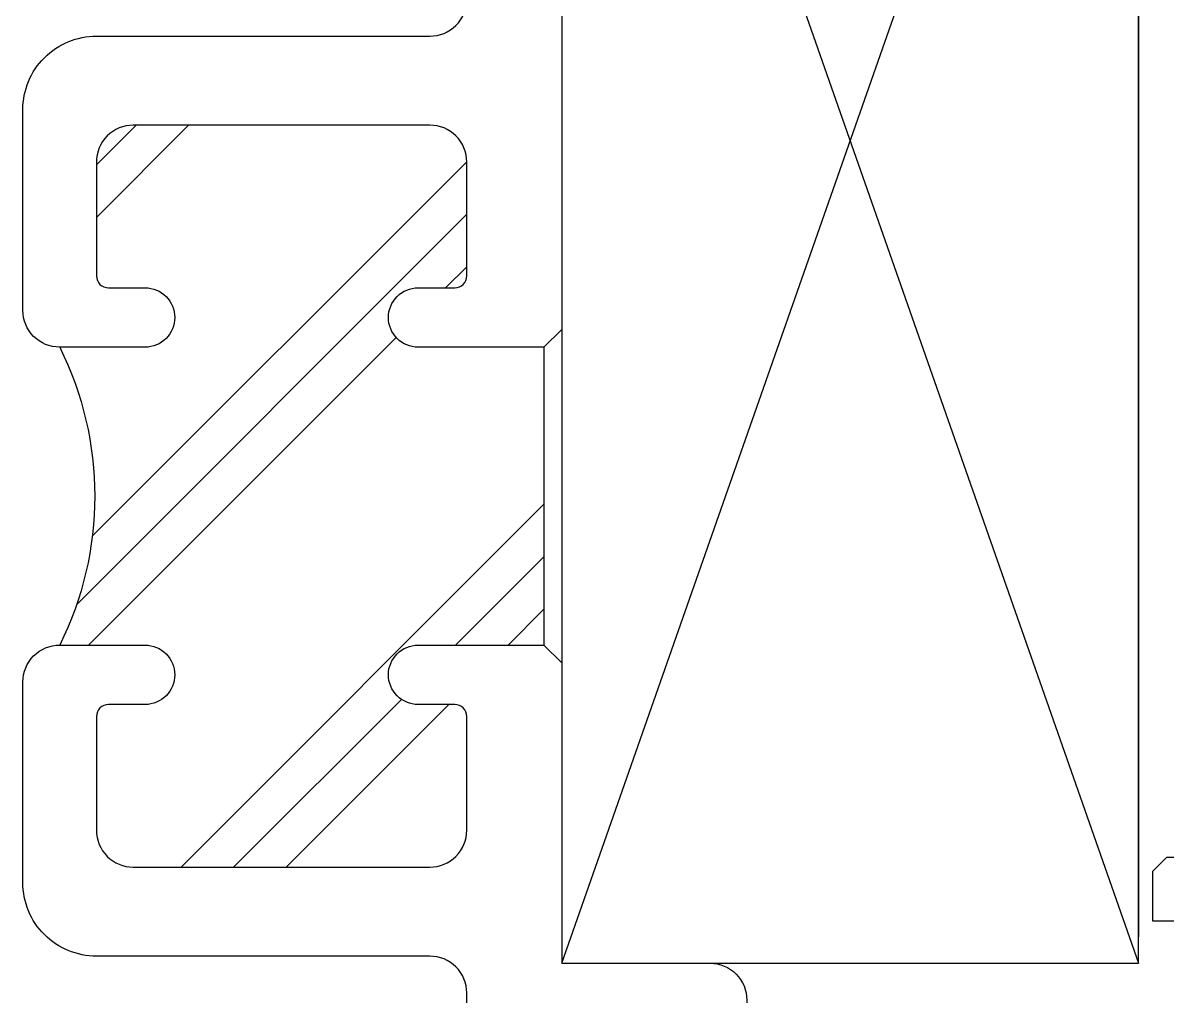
# Model space of a CAD drawing. Extents: x -138 to 168, y -127 to 72.
# Drawn here: x 10.996 to 11.96, y 55.132 to 55.952 of the extents above; entities that cross this region are included whole.
import ezdxf

# ---------------------------------------------------------------- set-up
doc = ezdxf.new("R2010")
doc.units = 0
doc.header["$MEASUREMENT"] = 0
doc.layers.get('0').update_dxf_attribs({"linetype": 'CONTINUOUS'})
doc.layers.add('FRAME', color=1, linetype='CONTINUOUS')
doc.layers.add('GLASS', color=7, linetype='CONTINUOUS')

# ---------------------------------------------------------------- blocks, each defined once
blk = doc.blocks.new('2000 Block Head')
blk.add_lwpolyline([(-0.166, 1.392), (-0.118, 1.392, 0.414214), (-0.091, 1.419), (-0.091, 1.48784), (-0.049, 1.488), (-0.037, 1.476), (-0.037, 1.419, 0.414214), (-0.01, 1.392), (0.08372, 1.392, -0.288631), (0.15677, 1.438), (0.37, 1.438), (0.37, 1.27), (0.66121, 1.27, 0.500943), (0.68711, 1.30464, -0.254791), (0.7123, 1.42159, -0.516447), (0.76263, 1.41685), (0.76289, 1.41639, -0.318358), (0.75957, 1.3807, 2.17601), (0.85443, 1.3807, -0.081588), (0.84921, 1.38929, -0.529011), (0.92456, 1.5), (1.213, 1.5), (1.213, 0.0305, -0.414214)], format="xyb")
blk = doc.blocks.new('3809 BLOCK FRAME')
h = blk.add_hatch()
h.set_pattern_fill('PLAST', color=256, angle=45, style=0)
h.set_pattern_definition([(45, (-4.25098, -6.643), (-0.176777, 0.176777), []), (45, (-4.27308, -6.6209), (-0.176777, 0.176777), []), (45, (-4.29517, -6.5988), (-0.176777, 0.176777), [])])
edge = h.paths.add_edge_path()
edge.add_arc((-0.937, 0.093), 0.031, 270, 360, ccw=False)
edge.add_line((-0.937, 0.062), (-1.033, 0.062))
edge.add_arc((-1.033, 0.072), 0.01, 180, 270, ccw=False)
edge.add_line((-1.043, 0.072), (-1.043, 0.103))
edge.add_arc((-1.068, 0.103), 0.025, 360, 450)
edge.add_arc((-1.068, 0.103), 0.025, 90, 180)
edge.add_line((-1.093, 0.103), (-1.093, 0.031))
edge.add_arc((-1.2185, -0.22082), 0.28136, 63.50919, 116.49081)
edge.add_line((-1.344, 0.031), (-1.344, 0.103))
edge.add_arc((-1.369, 0.103), 0.025, 0, 90)
edge.add_arc((-1.369, 0.103), 0.025, 90, 180)
edge.add_line((-1.394, 0.103), (-1.394, 0.072))
edge.add_arc((-1.404, 0.072), 0.01, 270, 360, ccw=False)
edge.add_line((-1.404, 0.062), (-1.5, 0.062))
edge.add_arc((-1.5, 0.093), 0.031, 180, 270, ccw=False)
edge.add_line((-1.531, 0.093), (-1.531, 0.343))
edge.add_arc((-1.5, 0.343), 0.031, 90, 180, ccw=False)
edge.add_line((-1.5, 0.374), (-1.404, 0.374))
edge.add_arc((-1.404, 0.364), 0.01, 0, 90, ccw=False)
edge.add_line((-1.394, 0.364), (-1.394, 0.333))
edge.add_arc((-1.369, 0.333), 0.025, 180, 270)
edge.add_arc((-1.369, 0.333), 0.025, 270, 360)
edge.add_line((-1.344, 0.333), (-1.344, 0.439))
edge.add_line((-1.344, 0.439), (-1.093, 0.439))
edge.add_line((-1.093, 0.439), (-1.093, 0.333))
edge.add_arc((-1.068, 0.333), 0.025, 180, 270)
edge.add_arc((-1.068, 0.333), 0.025, 270, 360)
edge.add_line((-1.043, 0.333), (-1.043, 0.364))
edge.add_arc((-1.033, 0.364), 0.01, 90, 180, ccw=False)
edge.add_line((-1.033, 0.374), (-0.937, 0.374))
edge.add_arc((-0.937, 0.343), 0.031, 0, 90, ccw=False)
edge.add_line((-0.906, 0.343), (-0.906, 0.093))
blk.add_line((-1.093, 0.439), (-1.344, 0.439))
for points in [[(-1.093, 0.439), (-1.093, 0.333, 0.414214), (-1.068, 0.308, 0.414214), (-1.043, 0.333), (-1.043, 0.364, -0.414214), (-1.033, 0.374), (-0.937, 0.374, -0.414214), (-0.906, 0.343), (-0.906, 0.093, -0.414214), (-0.937, 0.062), (-1.033, 0.062, -0.414214), (-1.043, 0.072), (-1.043, 0.103, 0.414214), (-1.068, 0.128), (-1.068, 0.128, 0.414214), (-1.093, 0.103), (-1.093, 0.031, 0.414214), (-1.062, 0), (-0.893, 0, 0.414214), (-0.831, 0.062), (-0.831, 0.343, -0.414214), (-0.8, 0.374)], [(-0.175, 1.1965), (-0.175, 0.464, -0.414214), (-0.185, 0.454), (-1.078, 0.454), (-1.093, 0.439)], [(-1.344, 0.439), (-1.344, 0.439), (-1.359, 0.454), (-1.612, 0.454), (-1.612, 0.579, 0.414214), (-1.643, 0.61), (-1.799, 0.61, 0.414214), (-1.83, 0.579, 0.414214), (-1.799, 0.548), (-1.674, 0.548), (-1.674, 0.454), (-4.425, 0.454)], [(-2.08334, 0.374), (-1.637, 0.374, -0.414214), (-1.606, 0.343), (-1.606, 0.062, 0.414214), (-1.544, 0), (-1.375, 0, 0.414214), (-1.344, 0.031), (-1.344, 0.103, 0.414214), (-1.369, 0.128, 0.414214), (-1.394, 0.103), (-1.394, 0.072, -0.414214), (-1.404, 0.062), (-1.5, 0.062, -0.414214), (-1.531, 0.093), (-1.531, 0.343, -0.414214), (-1.5, 0.374), (-1.404, 0.374, -0.414214), (-1.394, 0.364), (-1.394, 0.333, 0.414214), (-1.369, 0.308, 0.414214), (-1.344, 0.333), (-1.344, 0.439)]]:
    blk.add_lwpolyline(points, format="xyb")
blk.add_arc((-1.2185, -0.22082), 0.28136, 63.50919, 116.49081)

msp = doc.modelspace()

# ---------------------------------------------------------------- linework, layer by layer
msp.add_line((11.44991, 55.16001), (11.82491, 55.16001))
at = {"layer": 'GLASS'}
for p, q in [((11.44991, 56.54573), (11.44991, 55.16001)), ((11.44991, 55.16001), (11.93591, 56.54573)), ((11.44991, 56.54573), (11.93591, 55.16001)), ((11.93591, 55.16001), (11.93591, 56.54573)), ((11.93591, 56.51498), (11.93591, 55.18241)), ((11.44991, 55.16001), (11.93591, 55.16001))]:
    msp.add_line(p, q, dxfattribs=at)

# ---------------------------------------------------------------- block references
at = {"layer": 'FRAME', "xscale": -1, "rotation": 270.0000000000003}
msp.add_blockref('3809 BLOCK FRAME', (10.99591, 56.77201), dxfattribs=at)
at = {"layer": 'FRAME', "rotation": 90}
msp.add_blockref('2000 Block Head', (13.43591, 55.28651), dxfattribs=at)

doc.saveas('drawing.dxf')
